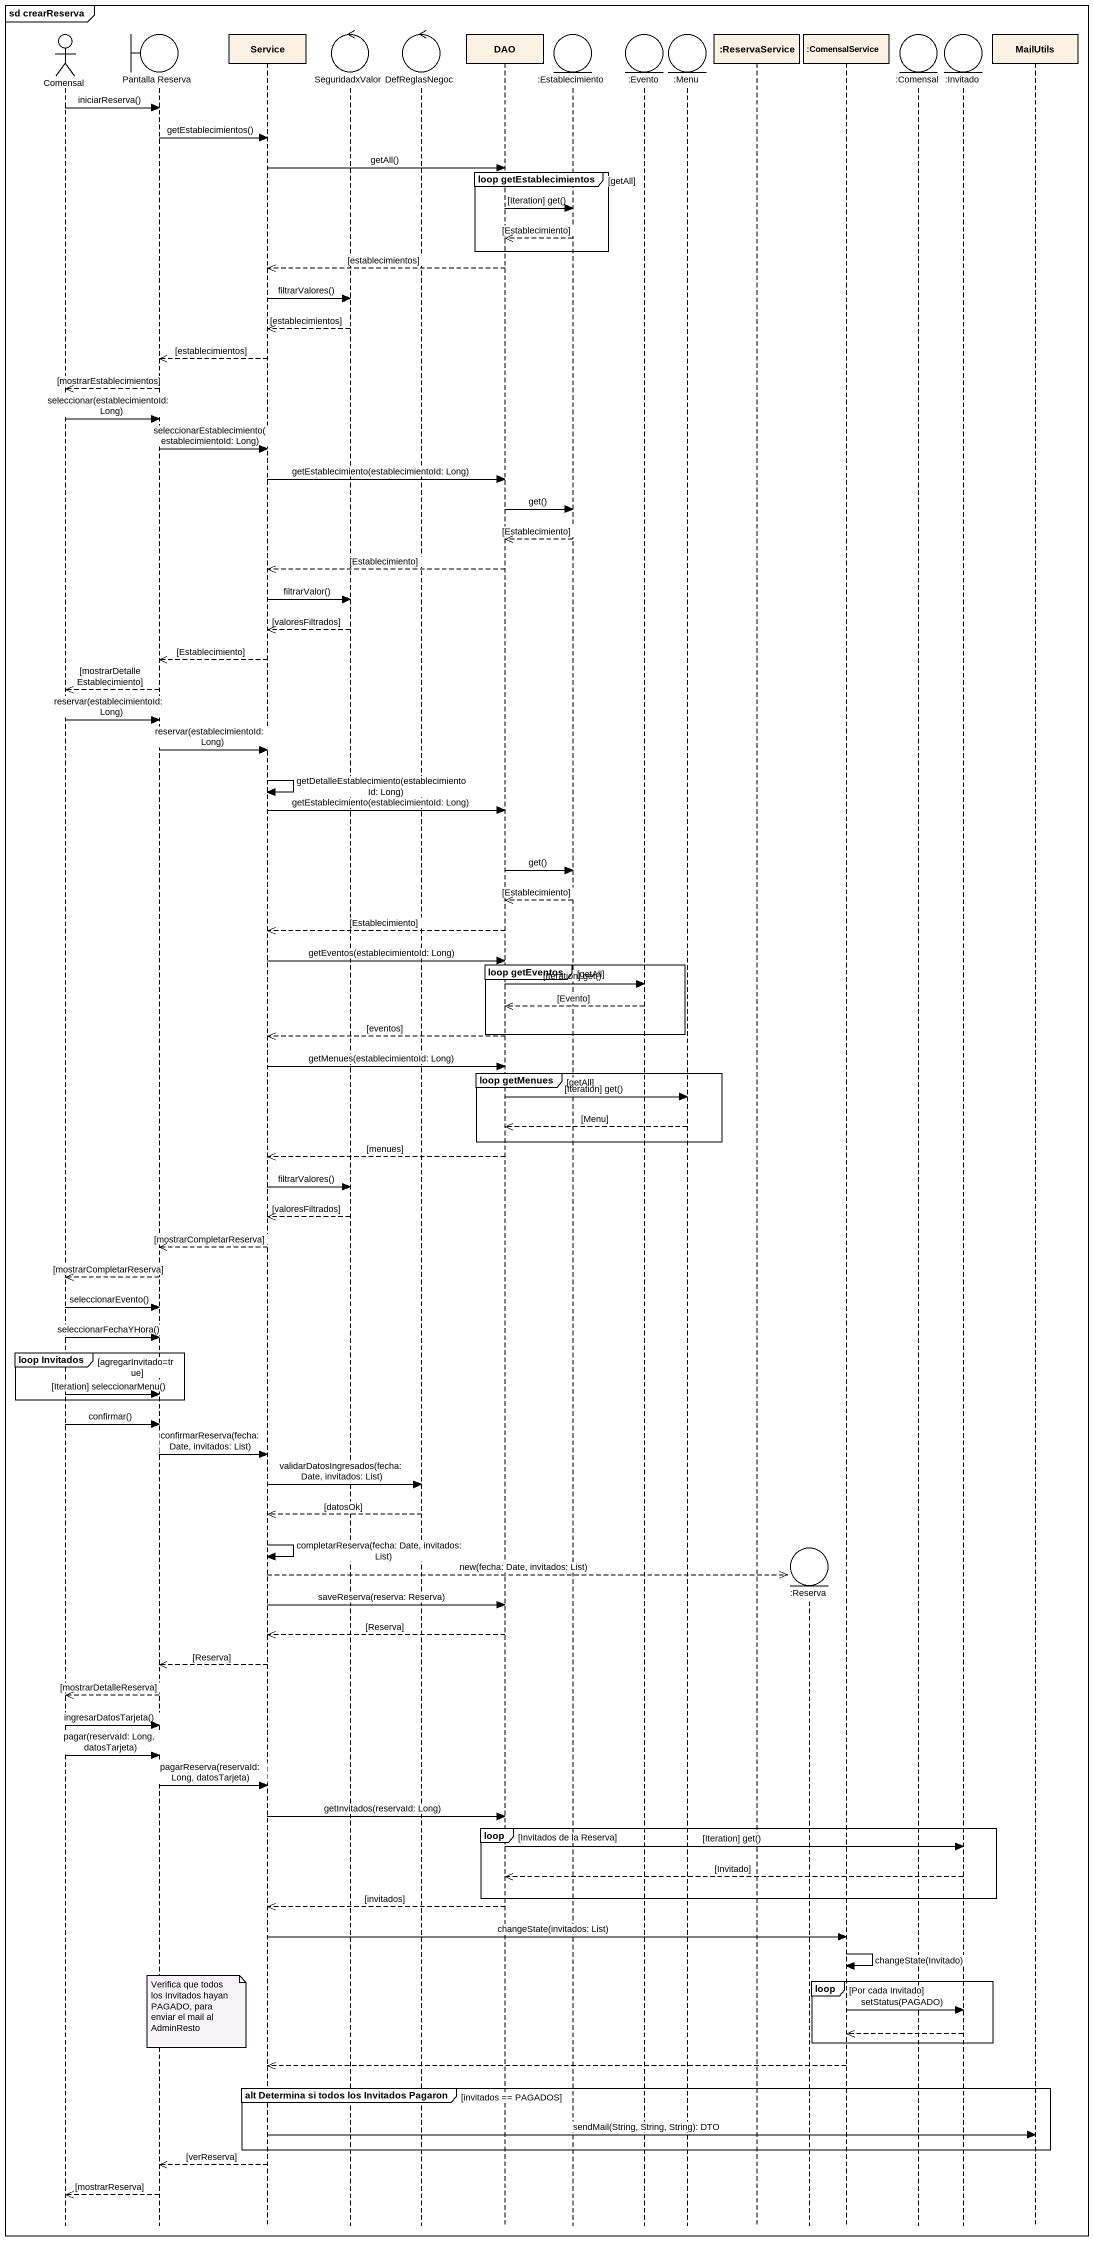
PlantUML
@startuml
mainframe sd crearReserva
hide footbox
actor Comensal
boundary "Pantalla Reserva" as Pantalla_Reserva
participant Service
control SeguridadxValor
control DefReglasNegoc
participant DAO
entity ":Establecimiento" as Establecimiento
entity ":Evento" as Evento
entity ":Menu" as Menu
participant ":ReservaService" as ReservaService
entity ":Reserva" as Reserva
participant ":ComensalService" as ComensalService
entity ":Comensal" as Comensal_2
entity ":Invitado" as Invitado
participant MailUtils

Comensal -> Pantalla_Reserva : iniciarReserva()
Pantalla_Reserva -> Service : getEstablecimientos()
Service -> DAO : getAll()
group loop getEstablecimientos [getAll]
  DAO -> Establecimiento : [Iteration] get()
  Establecimiento -->> DAO : [Establecimiento]
end
DAO -->> Service : [establecimientos]
Service -> SeguridadxValor : filtrarValores()
SeguridadxValor -->> Service : [establecimientos]
Service -->> Pantalla_Reserva : [establecimientos]
Pantalla_Reserva -->> Comensal : [mostrarEstablecimientos]
Comensal -> Pantalla_Reserva : seleccionar(establecimientoId: Long)
Pantalla_Reserva -> Service : seleccionarEstablecimiento(establecimientoId: Long)
Service -> DAO : getEstablecimiento(establecimientoId: Long)
DAO -> Establecimiento : get()
Establecimiento -->> DAO : [Establecimiento]
DAO -->> Service : [Establecimiento]
Service -> SeguridadxValor : filtrarValor()
SeguridadxValor -->> Service : [valoresFiltrados]
Service -->> Pantalla_Reserva : [Establecimiento]
Pantalla_Reserva -->> Comensal : [mostrarDetalleEstablecimiento]
Comensal -> Pantalla_Reserva : reservar(establecimientoId: Long)
Pantalla_Reserva -> Service : reservar(establecimientoId: Long)
Service -> Service : getDetalleEstablecimiento(establecimientoId: Long)
Service -> DAO : getEstablecimiento(establecimientoId: Long)
DAO -> Establecimiento : get()
Establecimiento -->> DAO : [Establecimiento]
DAO -->> Service : [Establecimiento]
Service -> DAO : getEventos(establecimientoId: Long)
group loop getEventos [getAll]
  DAO -> Evento : [Iteration] get()
  Evento -->> DAO : [Evento]
end
DAO -->> Service : [eventos]
Service -> DAO : getMenues(establecimientoId: Long)
group loop getMenues [getAll]
  DAO -> Menu : [Iteration] get()
  Menu -->> DAO : [Menu]
end
DAO -->> Service : [menues]
Service -> SeguridadxValor : filtrarValores()
SeguridadxValor -->> Service : [valoresFiltrados]
Service -->> Pantalla_Reserva : [mostrarCompletarReserva]
Pantalla_Reserva -->> Comensal : [mostrarCompletarReserva]
Comensal -> Pantalla_Reserva : seleccionarEvento()
Comensal -> Pantalla_Reserva : seleccionarFechaYHora()
group loop Invitados [agregarInvitado=true]
  Comensal -> Pantalla_Reserva : [Iteration] seleccionarMenu()
end
Comensal -> Pantalla_Reserva : confirmar()
Pantalla_Reserva -> Service : confirmarReserva(fecha: Date, invitados: List)
Service -> DefReglasNegoc : validarDatosIngresados(fecha: Date, invitados: List)
DefReglasNegoc -->> Service : [datosOk]
Service -> Service : completarReserva(fecha: Date, invitados: List)
Service -->> Reserva ** : new(fecha: Date, invitados: List)
Service -> DAO : saveReserva(reserva: Reserva)
DAO -->> Service : [Reserva]
Service -->> Pantalla_Reserva : [Reserva]
Pantalla_Reserva -->> Comensal : [mostrarDetalleReserva]
Comensal -> Pantalla_Reserva : ingresarDatosTarjeta()
Comensal -> Pantalla_Reserva : pagar(reservaId: Long, datosTarjeta)
Pantalla_Reserva -> Service : pagarReserva(reservaId: Long, datosTarjeta)
Service -> DAO : getInvitados(reservaId: Long)
loop Invitados de la Reserva
  DAO -> Invitado : [Iteration] get()
  Invitado -->> DAO : [Invitado]
end
DAO -->> Service : [invitados]
Service -> ComensalService : changeState(invitados: List)
ComensalService -> ComensalService : changeState(Invitado)
loop Por cada Invitado
  ComensalService -> Invitado : setStatus(PAGADO)
  note over Pantalla_Reserva : Verifica que todos los Invitados hayan PAGADO, para enviar el mail al AdminResto
  Invitado -->> ComensalService
end
ComensalService -->> Service
group alt Determina si todos los Invitados Pagaron [invitados == PAGADOS]
  Service -> MailUtils : sendMail(String, String, String): DTO
end
Service -->> Pantalla_Reserva : [verReserva]
Pantalla_Reserva -->> Comensal : [mostrarReserva]
@enduml
